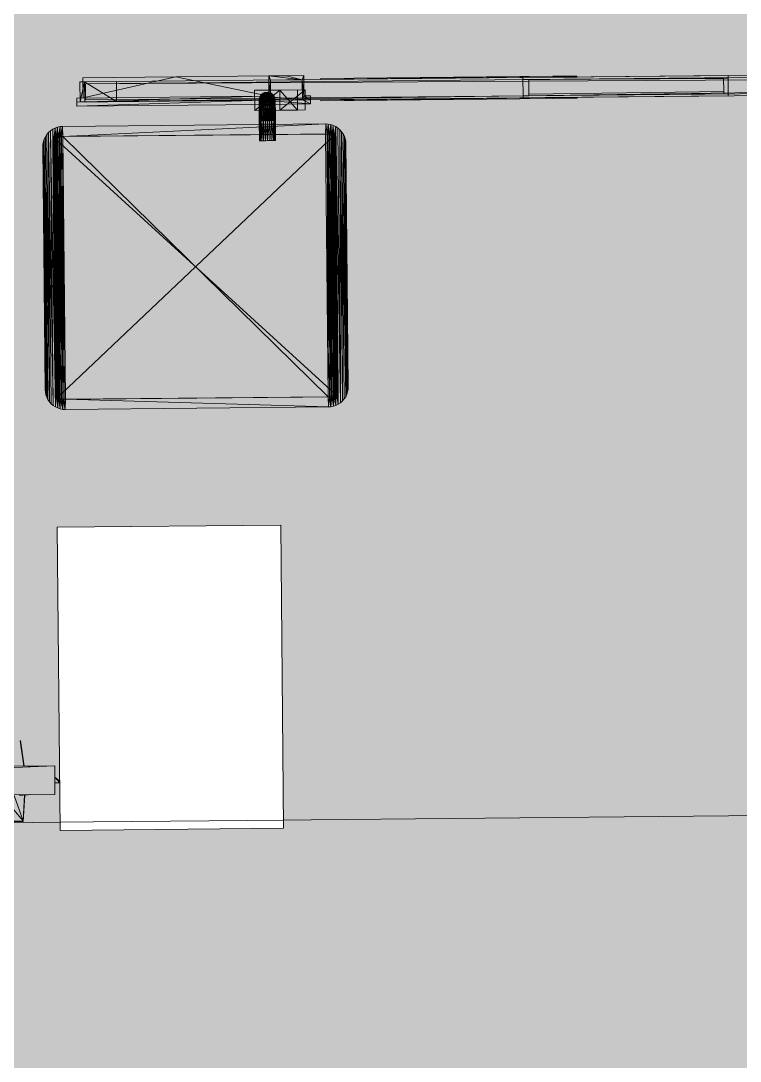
# Model space of a CAD drawing. Header units: millimetres. Extents: x -284281 to 1648660, y -821378 to -151356.
# Drawn here: x 386213 to 387068, y -272172 to -270937 of the extents above; entities that cross this region are included whole.
import ezdxf

# ---------------------------------------------------------------- set-up
doc = ezdxf.new("R2010")
doc.units = ezdxf.units.MM
doc.header["$MEASUREMENT"] = 0
doc.set_wipeout_variables(frame=1)
doc.linetypes.add('Wipeout_Contour', pattern=[1000, 0, -1000])
doc.layers.add('Divers - Dessin général', color=7, linetype='Continuous')
doc.layers.add('Structure - Murs extérieurs', color=7, linetype='Continuous')

# ---------------------------------------------------------------- blocks, each defined once
blk = doc.blocks.new('Dalle_31_2', base_point=(360548, -295062.6))
at = {"linetype": 'Continuous', "lineweight": 0, "true_color": 0x6f6f6f}
h = blk.add_hatch(color=8, dxfattribs=at)
h.paths.add_polyline_path([(360548, -295062.6), (487920.3, -293826.9), (487920.3, -270902.7), (487462.6, -270902.7), (472885.8, -271040.8), (472885.8, -271062.3, 0.001346), (472885.8, -271073), (472896.7, -273095.2, -0.414214), (470907.5, -275106), (462184.1, -275106, -0.005189), (462131, -275116.1), (454147.5, -275196.2), (438770.5, -275253.2, -0.386553), (436572.6, -273475.4, -0.025189), (436562.2, -273329.3), (436569.5, -267730.3, -0.098562), (436800.2, -266943.7), (436817.2, -266951.5, -0.258849), (438655, -265605.8), (438652.7, -265587.3), (439337.1, -265587.3), (439337.1, -265687.3), (439337.1, -270687.3), (469237.1, -270687.3), (469237.1, -265687.3), (470907.5, -265687.3), (472605.1, -265687.3), (472605.1, -163737.6), (371862.6, -163737.6), (371862.6, -271040.6), (371883, -271040.6), (371883.2, -272000.5), (371882.7, -272000.5, -0.409427), (367883.2, -275935), (360548, -275935)])
h.paths.add_polyline_path([(377135.1, -260640), (373845.1, -260640), (373845.1, -248365), (373845.1, -243090), (373845.1, -242190), (377135.1, -242190)], flags=0)
h.paths.add_polyline_path([(380203, -193810.6), (380203, -171995.6), (431505.8, -171995.6), (464309.6, -171995.6), (464309.6, -262265.6), (464309.6, -262365.6), (438593.7, -262350.6), (437925.6, -262350.6), (436549.6, -262350.6), (436549.6, -189810.6), (412055.1, -189810.6), (412055.1, -201780.6), (412055.1, -204495.6), (415454.1, -204495.6), (415454.1, -208495.6), (415454.1, -218295.6), (405655.1, -218295.6), (405655.1, -222495.6), (415474.6, -222495.6), (415474.6, -260810.6), (380203, -260810.6), (380203, -230015.6)], flags=0)
h.paths.add_polyline_path([(381436.6, -269433.9, -0.090319), (381558.3, -268727.6, -0.201449), (382612.2, -267592.7, -0.104211), (383417.5, -267415.1), (384017.5, -267409.4, -0.104045), (384824.9, -267571.2, -0.238255), (385983.8, -268953.3, -0.055189), (386036.4, -269390.3), (386038.4, -269611.4), (386050.6, -270890.3), (385792.1, -271892.8, -0.267949), (384069.6, -272909.1), (383469.6, -272914.8, -0.193717), (382078.8, -272370.2, -0.070569), (381728.2, -271931.3, -0.131652), (381450.8, -270933.8)], flags=0)
h.paths.add_polyline_path([(392016.5, -273452.1), (392030, -267377.8, -0.380557), (394016.5, -265609.8), (394094.2, -265609.8), (394094.2, -270609.8), (409094.2, -270609.8), (409094.2, -265609.8), (414055.7, -265609.8, -0.414214), (415555.7, -267109.8), (415555.7, -273660.7, -0.345502), (413836.8, -275433.4), (394027.3, -275599, -0.415791), (392016.5, -273599)], flags=0)
h.paths.add_polyline_path([(424209.6, -271504.1, -0.134474), (423930.5, -270484.9), (423930.5, -268984.9, -0.414214), (425930.5, -266984.9), (426530.5, -266984.9, -0.414214), (428530.5, -268984.9), (428530.5, -270484.9, -0.12882), (428273.5, -271465.6, -0.270936), (426530.5, -272484.9), (425930.5, -272484.9, -0.26498)], flags=0)
blk = doc.blocks.new('Mur_326_2', base_point=(386522, -271535.6))
at = {"color": 254, "linetype": 'Wipeout_Contour', "lineweight": 0, "ltscale": 1889457.60511676}
blk.add_wipeout([(386522, -271535.6), (386256.7, -271538.1), (386260.1, -271898.1), (386525.4, -271895.6)], dxfattribs=at).dxf.layer = 'Structure - Murs extérieurs'
at = {"layer": 'Structure - Murs extérieurs', "color": 7, "linetype": 'Continuous', "lineweight": 5, "flags": 128}
for points in [[(386522, -271535.6), (386256.7, -271538.1)], [(386525.4, -271895.6), (386522, -271535.6)], [(386256.7, -271538.1), (386260.1, -271898.1)], [(386260.1, -271898.1), (386525.4, -271895.6)]]:
    blk.add_lwpolyline(points, dxfattribs=at)
blk = doc.blocks.new('model17')
at = {"color": 7, "linetype": 'Continuous', "lineweight": 20}
for p, q in [((1358.3, 270.7), (1428.5, 269.4)), ((1428.5, 269.4), (1358.4, 270.7)), ((1358.4, 270.7), (1428.5, 269.3)), ((1358.4, 270.7), (1428.5, 269.4)), ((1428.5, 269.3), (1358.4, 270.6)), ((1358.4, 270.6), (1428.5, 269.2)), ((1428.5, 269.2), (1358.5, 270.5)), ((1358.5, 270.5), (1428.5, 269.1)), ((1358.5, 270.4), (1428.5, 269.1)), ((1358.5, 270.3), (1428.3, 268.7)), ((1358.5, 270.3), (1428.4, 268.9)), ((1358.5, 270.3), (1428.5, 269.1)), ((1358.5, 270.1), (1428.3, 268.7)), ((1428.3, 268.7), (1417, 255)), ((1428.3, 268.7), (1418, 238.6)), ((1428.4, 268.9), (1428.3, 268.7)), ((1428.3, 268.7), (1430.2, 238)), ((1428.5, 269.1), (1428.4, 268.9)), ((1428.4, 268.9), (1430.2, 238)), ((1428.4, 268.9), (1430.3, 238.1)), ((1428.4, 268.9), (1430.4, 238.1)), ((1428.5, 269.4), (1428.5, 269.4)), ((1428.5, 269.4), (1428.5, 269.3)), ((1428.5, 269.3), (1430.4, 238.1)), ((1428.5, 269.3), (1430.5, 238.1)), ((1428.5, 269.3), (1428.5, 269.2)), ((1428.5, 269.2), (1430.4, 238.1)), ((1428.5, 269.2), (1430.4, 238.1)), ((1428.5, 269.2), (1428.5, 269.1)), ((1428.5, 269.1), (1430.4, 238.1)), ((1466.5, 203.7), (322.3, 237.7)), ((1466.5, 237.7), (322.3, 237.7)), ((1426.3, 238.2), (1424.1, 238.3)), ((1426.3, 238.2), (1426.1, 237.7)), ((1426.3, 237.7), (1426.3, 238.2)), ((1428.5, 238.1), (1426.3, 238.2)), ((1428.5, 238.1), (1428.3, 237.7)), ((1428.4, 237.7), (1428.5, 238.1)), ((1428.6, 237.7), (1428.5, 238.1)), ((1430.6, 238), (1428.5, 238.1)), ((1430.3, 238.1), (1430.2, 238)), ((1430.3, 238), (1430.2, 238)), ((1430.4, 238.1), (1430.3, 238.1)), ((1430.4, 238.1), (1430.4, 238.1)), ((1430.5, 238.1), (1430.4, 238.1)), ((1432.8, 237.9), (1430.6, 238)), ((1430.6, 237.7), (1430.6, 238)), ((1432.8, 237.9), (1432.7, 237.7)), ((1432.8, 237.7), (1432.8, 237.9)), ((1432.9, 237.7), (1432.8, 237.9)), ((1435, 237.8), (1432.8, 237.9)), ((1435, 237.7), (1435, 237.8)), ((1437.1, 237.7), (1435, 237.8)), ((1437.2, 237.7), (1437.1, 237.7)), ((1437.1, 237.7), (1437.1, 237.7)), ((1437.3, 237.7), (1437.2, 237.7)), ((1437.2, 237.7), (1437.2, 237.7)), ((1437.4, 237.7), (1437.3, 237.7)), ((1466.5, 203.7), (1466.5, 237.7)), ((1466.5, 224.1), (1472.3, 224.1)), ((1466.5, 217.3), (1472.3, 224.1)), ((1472.3, 222.2), (1472.3, 224.1)), ((1466.5, 217.3), (1472.3, 222.2)), ((322.3, 203.7), (1466.5, 203.7)), ((1429.8, 203.7), (1425.8, 173.8)), ((1425.8, 173.8), (1429.9, 203.7)), ((1429.9, 203.7), (1425.9, 173.5)), ((1425.9, 173.5), (1430, 203.7)), ((1426, 173.3), (1430.1, 203.7)), ((1430.1, 203.7), (1426, 173.2)), ((1430.1, 203.7), (1426, 173.1)), ((1430.1, 203.7), (1426, 173.1)), ((1430, 203.7), (1426, 173.3)), ((1434.5, 203.7), (1436.2, 203.7)), ((1436.7, 203.7), (1436.2, 203.7)), ((1436.2, 203.7), (1436.9, 203.7)), ((1436.2, 203.7), (1436.5, 203.7)), ((1436.9, 203.7), (1436.5, 203.7)), ((1436.5, 203.7), (1437, 203.7)), ((1436.5, 203.7), (1436.7, 203.7)), ((1437, 203.7), (1436.7, 203.7)), ((1436.7, 203.7), (1437.1, 203.7)), ((1436.7, 203.7), (1436.8, 203.7)), ((1437.1, 203.7), (1436.8, 203.7)), ((1436.8, 203.7), (1436.9, 203.7)), ((1437.1, 203.7), (1436.9, 203.7)), ((1436.9, 203.7), (1437.1, 203.7)), ((1436.9, 203.7), (1437, 203.7)), ((1437.1, 203.7), (1437, 203.7)), ((1437, 203.7), (1437.1, 203.7)), ((1437, 203.7), (1437, 203.7)), ((1437, 203.7), (1437, 203.7)), ((1437, 203.7), (1437.1, 203.7)), ((1437.1, 203.7), (1437.1, 203.7)), ((1437.1, 203.7), (1437.1, 203.7)), ((1437.1, 203.7), (1437.1, 203.7)), ((1437.1, 203.7), (1437.1, 203.7)), ((1437.1, 203.7), (1437.1, 203.7)), ((1437.1, 203.7), (1437.1, 203.7))]:
    blk.add_line(p, q, dxfattribs=at)
blk = doc.blocks.new('Forme_193_2')
at = {"color": 7, "linetype": 'Continuous', "lineweight": 20, "flags": 128}
for points in [[(386587.4, -271071.3), (386251.4, -271074.4)], [(386587.4, -271071.3), (386251.4, -271074.4)], [(386251.4, -271074.4), (386254.4, -271386.4)], [(386251.4, -271074.4), (386254.4, -271386.4)], [(386587.4, -271071.3), (386254.4, -271386.4)], [(386587.4, -271071.3), (386590.3, -271383.2)], [(386590.3, -271383.2), (386587.4, -271071.3)], [(386254.4, -271386.4), (386590.3, -271383.2)], [(386254.4, -271386.4), (386590.3, -271383.2)]]:
    blk.add_lwpolyline(points, dxfattribs=at)
blk = doc.blocks.new('Forme_194_2')
at = {"color": 7, "linetype": 'Continuous', "lineweight": 20, "flags": 128}
for points in [[(386587.4, -271071.3), (386251.4, -271074.4)], [(386590.3, -271383.2), (386251.4, -271074.4)], [(386254.4, -271386.4), (386251.4, -271074.4)], [(386587.4, -271071.3), (386590.3, -271383.2)], [(386590.3, -271383.2), (386254.4, -271386.4)]]:
    blk.add_lwpolyline(points, dxfattribs=at)
blk = doc.blocks.new('Forme_195_2')
at = {"color": 7, "linetype": 'Continuous', "lineweight": 20, "flags": 128}
blk.add_lwpolyline([(386541.8, -271018.9), (386520.9, -271019.1)], dxfattribs=at)
blk = doc.blocks.new('Forme_196_2')
at = {"color": 212, "linetype": 'Continuous', "lineweight": 5, "true_color": 0xcb00cc, "flags": 128}
blk.add_lwpolyline([(386251.5, -271086.4), (386253.1, -271249.6), (386254.3, -271374.4), (386254.3, -271375.3), (386254.4, -271376), (386254.5, -271376.9), (386254.7, -271377.5), (386255, -271378.4), (386255.2, -271379), (386255.6, -271379.8), (386255.9, -271380.4), (386256.4, -271381.2), (386256.8, -271381.7), (386257.4, -271382.4), (386257.8, -271382.9), (386258.4, -271383.3), (386259, -271383.9), (386259.6, -271384.3), (386260.3, -271384.8), (386261, -271385.1), (386261.8, -271385.4), (386262.4, -271385.7), (386263.3, -271385.9), (386263.9, -271386.1), (386264.8, -271386.2), (386265.5, -271386.3), (386266.4, -271386.3), (386401.6, -271385), (386578.4, -271383.4), (386579, -271383.3), (386579.9, -271383.3), (386580.6, -271383.1), (386581.5, -271382.9), (386582.1, -271382.7), (386582.9, -271382.4), (386583.5, -271382.1), (386584.3, -271381.7), (386584.9, -271381.3), (386585.6, -271380.8), (386586.1, -271380.4), (386586.8, -271379.8), (386587.4, -271379.1), (386587.8, -271378.6), (386588.3, -271377.8), (386588.7, -271377.3), (386589.1, -271376.5), (386589.4, -271375.9), (386589.6, -271375), (386589.9, -271374.4), (386590, -271373.5), (386590.1, -271372.8), (386590.2, -271371.9), (386590.2, -271371.2), (386588.7, -271208.1), (386587.5, -271083.3), (386587.4, -271082.4), (386587.4, -271081.7), (386587.2, -271080.8), (386587.1, -271080.2), (386586.8, -271079.3), (386586.6, -271078.7), (386586.2, -271077.9), (386585.8, -271077.3), (386585.3, -271076.5), (386585, -271076), (386584.4, -271075.3), (386583.9, -271074.8), (386583.4, -271074.4), (386582.7, -271073.8), (386582.1, -271073.4), (386581.4, -271072.9), (386580.8, -271072.6), (386580, -271072.2), (386579.3, -271072), (386578.5, -271071.8), (386577.8, -271071.6), (386577, -271071.5), (386576.3, -271071.4), (386575.4, -271071.4), (386440.2, -271072.7), (386263.4, -271074.3), (386262.7, -271074.4), (386261.8, -271074.5), (386261.2, -271074.6), (386260.3, -271074.8), (386259.7, -271075), (386258.8, -271075.3), (386258.2, -271075.6), (386257.4, -271076), (386256.9, -271076.4), (386256.1, -271076.9), (386255.6, -271077.3), (386255, -271077.9), (386254.4, -271078.6), (386253.9, -271079.1), (386253.4, -271079.9), (386253.1, -271080.4), (386252.7, -271081.2), (386252.4, -271081.8), (386252.1, -271082.7), (386251.9, -271083.3), (386251.7, -271084.2), (386251.6, -271084.9), (386251.6, -271085.8)], close=True, dxfattribs=at)
at = {"color": 7, "linetype": 'Continuous', "lineweight": 20, "flags": 128}
blk.add_lwpolyline([(386586.6, -271078.7), (386587.1, -271080.2), (386587.4, -271081.7), (386587.5, -271083.3), (386590.1, -271372.8), (386589.9, -271374.4), (386589.4, -271375.9), (386588.7, -271377.3), (386587.8, -271378.6), (386586.8, -271379.8), (386585.6, -271380.8), (386584.3, -271381.7), (386582.9, -271382.4), (386581.5, -271382.9), (386579.9, -271383.3), (386578.4, -271383.4), (386266.4, -271386.3), (386264.8, -271386.2), (386263.3, -271385.9), (386261.8, -271385.4), (386260.3, -271384.8), (386259, -271383.9), (386257.8, -271382.9), (386256.8, -271381.7), (386255.9, -271380.4), (386255.2, -271379), (386254.7, -271377.5), (386254.4, -271376), (386254.3, -271374.4), (386251.6, -271084.9), (386251.9, -271083.3), (386252.4, -271081.8), (386253.1, -271080.4), (386253.9, -271079.1), (386255, -271077.9), (386256.1, -271076.9), (386257.4, -271076), (386258.8, -271075.3), (386260.3, -271074.8), (386261.8, -271074.5), (386263.4, -271074.3), (386575.4, -271071.4), (386577, -271071.5), (386578.5, -271071.8), (386580, -271072.2), (386581.4, -271072.9), (386582.7, -271073.8), (386583.9, -271074.8), (386585, -271076), (386585.8, -271077.3)], close=True, dxfattribs=at)
for points in [[(386255.9, -271380.4), (386253.1, -271080.4)], [(386255.2, -271379), (386253.1, -271080.4)], [(386256.8, -271381.7), (386253.9, -271079.1)], [(386255.9, -271380.4), (386253.9, -271079.1)], [(386257.8, -271382.9), (386255, -271077.9)], [(386256.8, -271381.7), (386255, -271077.9)], [(386259, -271383.9), (386256.1, -271076.9)], [(386257.8, -271382.9), (386256.1, -271076.9)], [(386260.3, -271384.8), (386257.4, -271076)], [(386259, -271383.9), (386257.4, -271076)], [(386261.8, -271385.4), (386258.8, -271075.3)], [(386260.3, -271384.8), (386258.8, -271075.3)], [(386263.3, -271385.9), (386260.3, -271074.8)], [(386261.8, -271385.4), (386260.3, -271074.8)], [(386264.8, -271386.2), (386261.8, -271074.5)], [(386263.3, -271385.9), (386261.8, -271074.5)], [(386578.4, -271383.4), (386263.4, -271074.3)], [(386266.4, -271386.3), (386263.4, -271074.3)], [(386264.8, -271386.2), (386263.4, -271074.3)], [(386578.4, -271383.4), (386575.4, -271071.4)], [(386579.9, -271383.3), (386577, -271071.5)], [(386578.4, -271383.4), (386577, -271071.5)], [(386581.5, -271382.9), (386578.5, -271071.8)], [(386579.9, -271383.3), (386578.5, -271071.8)], [(386582.9, -271382.4), (386580, -271072.2)], [(386581.5, -271382.9), (386580, -271072.2)], [(386584.3, -271381.7), (386581.4, -271072.9)], [(386582.9, -271382.4), (386581.4, -271072.9)], [(386585.6, -271380.8), (386582.7, -271073.8)], [(386584.3, -271381.7), (386582.7, -271073.8)], [(386586.8, -271379.8), (386583.9, -271074.8)], [(386585.6, -271380.8), (386583.9, -271074.8)], [(386587.8, -271378.6), (386585, -271076)], [(386586.8, -271379.8), (386585, -271076)], [(386588.7, -271377.3), (386585.8, -271077.3)], [(386587.8, -271378.6), (386585.8, -271077.3)], [(386589.4, -271375.9), (386586.6, -271078.7)], [(386588.7, -271377.3), (386586.6, -271078.7)], [(386589.9, -271374.4), (386587.1, -271080.2)], [(386589.4, -271375.9), (386587.1, -271080.2)], [(386254.3, -271374.4), (386251.5, -271086.4), (386251.6, -271084.9)], [(386254.4, -271376), (386251.6, -271084.9)], [(386254.7, -271377.5), (386251.9, -271083.3)], [(386254.4, -271376), (386251.9, -271083.3)], [(386255.2, -271379), (386252.4, -271081.8)], [(386254.7, -271377.5), (386252.4, -271081.8)], [(386590.1, -271372.8), (386587.4, -271081.7)], [(386589.9, -271374.4), (386587.4, -271081.7)], [(386587.5, -271083.3), (386590.2, -271371.2), (386590.1, -271372.8)]]:
    blk.add_lwpolyline(points, dxfattribs=at)
blk = doc.blocks.new('Forme_197_2')
at = {"color": 7, "linetype": 'Continuous', "lineweight": 20, "flags": 128}
for points in [[(386599.3, -271080), (386599.5, -271082.8), (386602.2, -271371.5), (386602.1, -271374.3), (386601.5, -271377.4), (386600.5, -271380.3), (386599.2, -271383.2), (386597.4, -271385.8), (386595.4, -271388.2), (386593, -271390.3), (386590.4, -271392.1), (386587.6, -271393.5), (386584.7, -271394.5), (386581.6, -271395.2), (386578.8, -271395.4), (386266.1, -271398.3), (386263.3, -271398.2), (386260.2, -271397.6), (386257.3, -271396.6), (386254.4, -271395.2), (386251.8, -271393.5), (386249.4, -271391.5), (386247.3, -271389.1), (386245.6, -271386.5), (386244.1, -271383.7), (386243.1, -271380.8), (386242.5, -271377.7), (386242.3, -271374.9), (386239.5, -271086.2), (386239.7, -271083.4), (386240.3, -271080.3), (386241.2, -271077.3), (386242.6, -271074.5), (386244.3, -271071.9), (386246.4, -271069.5), (386248.7, -271067.4), (386251.3, -271065.6), (386254.1, -271064.2), (386257.1, -271063.2), (386260.2, -271062.5), (386262.9, -271062.3), (386575.7, -271059.4), (386578.4, -271059.5), (386581.5, -271060.1), (386584.5, -271061.1), (386587.3, -271062.5), (386590, -271064.2), (386592.3, -271066.2), (386594.4, -271068.6), (386596.2, -271071.2), (386597.6, -271074), (386598.7, -271076.9), (386599.3, -271080), (386602.2, -271371.5)], [(386254.4, -271395.2), (386248.7, -271067.4)], [(386251.8, -271393.5), (386248.7, -271067.4)], [(386251.3, -271065.6), (386251.5, -271086.4), (386254.3, -271374.4), (386254.4, -271376), (386254.7, -271377.5), (386255.2, -271379), (386255.9, -271380.4), (386256.8, -271381.7), (386257.8, -271382.9), (386259, -271383.9), (386260.3, -271384.8), (386261.8, -271385.4), (386263.3, -271385.9), (386264.8, -271386.2), (386266.4, -271386.3), (386578.4, -271383.4), (386579.9, -271383.3), (386581.5, -271382.9), (386582.9, -271382.4), (386584.3, -271381.7), (386585.6, -271380.8), (386586.8, -271379.8), (386587.8, -271378.6), (386588.7, -271377.3), (386589.4, -271375.9), (386589.9, -271374.4), (386590.1, -271372.8)], [(386251.6, -271084.9), (386251.3, -271065.6)], [(386251.6, -271084.9), (386254.1, -271064.2)], [(386251.9, -271083.3), (386254.1, -271064.2)], [(386252.4, -271081.8), (386254.1, -271064.2)], [(386253.1, -271080.4), (386254.1, -271064.2)], [(386253.9, -271079.1), (386254.1, -271064.2)], [(386255, -271077.9), (386254.1, -271064.2)], [(386255, -271077.9), (386257.1, -271063.2)], [(386256.1, -271076.9), (386257.1, -271063.2)], [(386257.4, -271076), (386257.1, -271063.2)], [(386257.4, -271076), (386260.2, -271062.5)], [(386258.8, -271075.3), (386260.2, -271062.5)], [(386260.3, -271074.8), (386260.2, -271062.5)], [(386260.3, -271074.8), (386262.9, -271062.3)], [(386261.8, -271074.5), (386262.9, -271062.3)], [(386263.4, -271074.3), (386262.9, -271062.3)], [(386263.4, -271074.3), (386575.7, -271059.4)], [(386575.4, -271071.4), (386575.7, -271059.4)], [(386577, -271071.5), (386575.7, -271059.4)], [(386577, -271071.5), (386578.4, -271059.5)], [(386578.5, -271071.8), (386578.4, -271059.5)], [(386580, -271072.2), (386578.4, -271059.5)], [(386580, -271072.2), (386581.5, -271060.1)], [(386581.4, -271072.9), (386581.5, -271060.1)], [(386582.7, -271073.8), (386581.5, -271060.1)], [(386582.7, -271073.8), (386584.5, -271061.1)], [(386583.9, -271074.8), (386584.5, -271061.1)], [(386585, -271076), (386584.5, -271061.1)], [(386585, -271076), (386587.3, -271062.5)], [(386585.8, -271077.3), (386587.3, -271062.5)], [(386587.1, -271080.2), (386586.6, -271078.7), (386587.3, -271062.5)], [(386590.4, -271392.1), (386590.2, -271371.2), (386587.5, -271083.3), (386587.4, -271081.7), (386587.1, -271080.2), (386587.3, -271062.5)], [(386593, -271390.3), (386587.3, -271062.5)], [(386587.5, -271083.3), (386587.3, -271062.5)], [(386587.4, -271081.7), (386587.3, -271062.5)], [(386593, -271390.3), (386590, -271064.2)], [(386595.4, -271388.2), (386592.3, -271066.2)], [(386593, -271390.3), (386592.3, -271066.2)], [(386242.5, -271377.7), (386240.3, -271080.3)], [(386243.1, -271380.8), (386240.3, -271080.3)], [(386244.1, -271383.7), (386241.2, -271077.3)], [(386243.1, -271380.8), (386241.2, -271077.3)], [(386247.3, -271389.1), (386242.6, -271074.5)], [(386245.6, -271386.5), (386242.6, -271074.5)], [(386244.1, -271383.7), (386242.6, -271074.5)], [(386247.3, -271389.1), (386244.3, -271071.9)], [(386251.8, -271393.5), (386246.4, -271069.5)], [(386249.4, -271391.5), (386246.4, -271069.5)], [(386247.3, -271389.1), (386246.4, -271069.5)], [(386586.6, -271078.7), (386585.8, -271077.3), (386585, -271076), (386583.9, -271074.8), (386582.7, -271073.8), (386581.4, -271072.9), (386580, -271072.2), (386578.5, -271071.8), (386577, -271071.5), (386575.4, -271071.4), (386263.4, -271074.3), (386261.8, -271074.5), (386260.3, -271074.8), (386258.8, -271075.3), (386257.4, -271076), (386256.1, -271076.9), (386255, -271077.9), (386253.9, -271079.1), (386253.1, -271080.4), (386252.4, -271081.8), (386251.9, -271083.3), (386251.6, -271084.9), (386251.5, -271086.4)], [(386599.2, -271383.2), (386594.4, -271068.6)], [(386597.4, -271385.8), (386594.4, -271068.6)], [(386595.4, -271388.2), (386594.4, -271068.6)], [(386599.2, -271383.2), (386596.2, -271071.2)], [(386600.5, -271380.3), (386597.6, -271074)], [(386599.2, -271383.2), (386597.6, -271074)], [(386601.5, -271377.4), (386598.7, -271076.9)], [(386600.5, -271380.3), (386598.7, -271076.9)], [(386602.1, -271374.3), (386599.3, -271080)], [(386601.5, -271377.4), (386599.3, -271080)], [(386242.3, -271374.9), (386239.7, -271083.4)], [(386242.5, -271377.7), (386239.7, -271083.4)], [(386254.3, -271374.4), (386254.4, -271395.2)], [(386257.3, -271396.6), (386254.4, -271376)], [(386254.4, -271376), (386254.4, -271395.2)], [(386590.4, -271392.1), (386588.7, -271377.3)], [(386590.4, -271392.1), (386589.4, -271375.9)], [(386590.4, -271392.1), (386589.9, -271374.4)], [(386590.4, -271392.1), (386590.1, -271372.8), (386590.2, -271371.2)], [(386257.3, -271396.6), (386254.7, -271377.5)], [(386257.3, -271396.6), (386255.2, -271379)], [(386257.3, -271396.6), (386255.9, -271380.4)], [(386257.3, -271396.6), (386256.8, -271381.7)], [(386257.3, -271396.6), (386257.8, -271382.9)], [(386260.2, -271397.6), (386257.8, -271382.9)], [(386260.2, -271397.6), (386259, -271383.9)], [(386260.2, -271397.6), (386260.3, -271384.8)], [(386263.3, -271398.2), (386260.3, -271384.8)], [(386263.3, -271398.2), (386261.8, -271385.4)], [(386266.1, -271398.3), (386263.3, -271385.9)], [(386263.3, -271398.2), (386263.3, -271385.9)], [(386266.1, -271398.3), (386264.8, -271386.2)], [(386266.1, -271398.3), (386266.4, -271386.3)], [(386578.8, -271395.4), (386266.4, -271386.3)], [(386578.8, -271395.4), (386578.4, -271383.4)], [(386578.8, -271395.4), (386579.9, -271383.3)], [(386581.6, -271395.2), (386579.9, -271383.3)], [(386581.6, -271395.2), (386581.5, -271382.9)], [(386581.6, -271395.2), (386582.9, -271382.4)], [(386584.7, -271394.5), (386582.9, -271382.4)], [(386584.7, -271394.5), (386584.3, -271381.7)], [(386584.7, -271394.5), (386585.6, -271380.8)], [(386587.6, -271393.5), (386585.6, -271380.8)], [(386587.6, -271393.5), (386586.8, -271379.8)], [(386587.6, -271393.5), (386587.8, -271378.6)], [(386590.4, -271392.1), (386587.8, -271378.6)]]:
    blk.add_lwpolyline(points, dxfattribs=at)
blk = doc.blocks.new('Forme_198_2')
at = {"color": 7, "linetype": 'Continuous', "lineweight": 20, "flags": 128}
for points in [[(386287.2, -271004.5), (386397.5, -271003.5), (386507.8, -271002.4)], [(386287.2, -271004.5), (386287.4, -271028.5)], [(386508, -271026.4), (386397.5, -271003.5), (386287.4, -271028.5)], [(386507.8, -271002.4), (386528.6, -271002.2), (386549.4, -271002)], [(386507.8, -271002.4), (386547.5, -271006.8)], [(386509.7, -271007.2), (386507.8, -271002.4)], [(386507.8, -271002.4), (386508, -271026.4)], [(386528.6, -271002.2), (386547.5, -271006.8)], [(386547.5, -271006.8), (386549.4, -271002)], [(386549.6, -271026), (386549.4, -271002)], [(386508, -271026.4), (386509.7, -271007.2)], [(386509.7, -271007.2), (386547.5, -271006.8)], [(386509.7, -271007.2), (386509.9, -271031.2)], [(386547.5, -271006.8), (386549.6, -271026)], [(386547.8, -271030.8), (386547.5, -271006.8)], [(386500.4, -271026.5), (386279.8, -271028.6)], [(386279.8, -271028.6), (386279.9, -271033.4), (386279.9, -271038.2)], [(386279.9, -271033.4), (386500.4, -271026.5)], [(386500.5, -271031.3), (386279.9, -271033.4)], [(386279.9, -271038.2), (386500.5, -271031.3)], [(386508, -271026.4), (386500.4, -271026.5)], [(386500.4, -271026.5), (386509.9, -271031.2)], [(386500.4, -271026.5), (386500.5, -271031.3), (386500.5, -271036.1)], [(386500.5, -271031.3), (386509.9, -271031.2), (386547.8, -271030.8), (386557.2, -271030.7)], [(386500.5, -271031.3), (386557.2, -271035.5)], [(386508, -271026.4), (386509.9, -271031.2)], [(386509.9, -271027.1), (386547.8, -271030.8)], [(386547.8, -271030.8), (386549.6, -271026)], [(386547.8, -271030.8), (386557.2, -271035.5)], [(386557.2, -271025.9), (386549.6, -271026)], [(386549.6, -271026), (386557.2, -271030.7)], [(386557.2, -271035.5), (386557.2, -271030.7), (386557.2, -271025.9)], [(386279.9, -271038.2), (386500.5, -271036.1)], [(386500.5, -271036.1), (386557.2, -271035.5)]]:
    blk.add_lwpolyline(points, dxfattribs=at)
blk = doc.blocks.new('Forme_199_2')
at = {"color": 7, "linetype": 'Continuous', "lineweight": 20, "flags": 128}
for points in [[(386569.6, -271005.4), (386845.3, -271002.8)], [(386569.6, -271006.6), (386845.3, -271002.8)], [(386569.6, -271006.6), (386845.3, -271004)], [(386569.6, -271005.4), (386569.6, -271006.6)], [(386845.3, -271002.8), (386873.7, -271002.5)], [(386845.3, -271002.8), (386873.7, -271003.7)], [(386845.3, -271002.8), (386845.3, -271004)], [(386845.3, -271004), (386873.7, -271003.7)], [(386873.7, -271003.7), (386873.7, -271002.5)]]:
    blk.add_lwpolyline(points, dxfattribs=at)
blk = doc.blocks.new('Forme_200_2')
at = {"color": 7, "linetype": 'Continuous', "lineweight": 20, "flags": 128}
for points in [[(386283.8, -271033.3), (386283.6, -271009.3)], [(386283.6, -271009.3), (386289.1, -271009.3)], [(386283.8, -271033.3), (386289.1, -271009.3)], [(386289.1, -271009.3), (386326.9, -271008.9)], [(386289.1, -271009.3), (386327.2, -271032.9)], [(386289.3, -271033.3), (386289.1, -271009.3)], [(386326.9, -271008.9), (386327.2, -271032.9)], [(386283.8, -271033.3), (386289.3, -271033.3)], [(386327.2, -271032.9), (386289.3, -271033.3)]]:
    blk.add_lwpolyline(points, dxfattribs=at)
blk = doc.blocks.new('Forme_201_2')
at = {"color": 7, "linetype": 'Continuous', "lineweight": 20, "flags": 128}
for points in [[(391360.1, -270963.6), (386816.5, -271006.7)], [(386816.6, -271008.7), (391360.3, -270982.8)], [(391360.3, -270982.8), (386816.7, -271025.9)], [(386816.5, -271006.7), (386290.1, -271011.7)], [(386841.5, -271006.5), (387048, -271004.5)], [(386290.1, -271011.7), (386816.6, -271008.7)], [(386290.1, -271011.7), (386290.3, -271030.9)], [(386816.7, -271025.9), (386290.3, -271030.9)], [(386816.7, -271024), (387048.2, -271021)], [(386816.7, -271025.9), (387048.2, -271023.7)], [(386816.7, -271025.9), (387016.5, -271024)]]:
    blk.add_lwpolyline(points, dxfattribs=at)
at = {"color": 212, "linetype": 'Continuous', "lineweight": 5, "true_color": 0xcb00cc, "flags": 128}
for points in [[(387048, -271004.5), (386841.5, -271006.5), (386816.5, -271006.7)], [(386816.5, -271006.7), (386816.6, -271008.7), (386816.7, -271025.9)], [(387048.2, -271023.7), (387048.2, -271021), (387048, -271004.5)], [(386816.7, -271025.9), (387016.5, -271024), (387048.2, -271023.7)]]:
    blk.add_lwpolyline(points, dxfattribs=at)
blk = doc.blocks.new('Forme_202_2')
at = {"color": 7, "linetype": 'Continuous', "lineweight": 20, "flags": 128}
for points in [[(386809.6, -271004.4), (391359.2, -270961.3)], [(386809.8, -271025.9), (391359.2, -270961.3)], [(386809.8, -271028.4), (391359.4, -270985.3)], [(386289.1, -271009.3), (386809.6, -271004.4)], [(387053.2, -271002), (386809.6, -271004.4)], [(386809.6, -271004.4), (387019.7, -271002.4)], [(386809.6, -271006.6), (387053.3, -271005.5)], [(386289.1, -271009.3), (386289.3, -271033.3)], [(386289.3, -271033.3), (386809.8, -271025.9)], [(386289.3, -271033.3), (386809.8, -271028.4)], [(387053.5, -271026), (386835.9, -271028.1)]]:
    blk.add_lwpolyline(points, dxfattribs=at)
at = {"color": 212, "linetype": 'Continuous', "lineweight": 5, "true_color": 0xcb00cc, "flags": 128}
for points in [[(387053.2, -271002), (387019.7, -271002.4), (386809.6, -271004.4)], [(386809.6, -271004.4), (386809.8, -271025.9), (386809.8, -271028.4)], [(387053.5, -271026), (387053.3, -271005.5), (387053.2, -271002)], [(386809.8, -271028.4), (386835.9, -271028.1), (387053.5, -271026)]]:
    blk.add_lwpolyline(points, dxfattribs=at)
blk = doc.blocks.new('Forme_203_2')
at = {"color": 7, "linetype": 'Continuous', "lineweight": 20, "flags": 128}
for points in [[(386569.8, -271030.6), (386845.5, -271028)], [(386569.8, -271031.8), (386845.5, -271028)], [(386569.8, -271031.8), (386845.5, -271029.2)], [(386569.8, -271030.6), (386569.8, -271031.8)], [(386845.5, -271028), (386873.9, -271027.7)], [(386845.5, -271028), (386873.9, -271028.9)], [(386845.5, -271028), (386845.5, -271029.2)], [(386845.5, -271029.2), (386873.9, -271028.9)], [(386873.9, -271028.9), (386873.9, -271027.7)]]:
    blk.add_lwpolyline(points, dxfattribs=at)
blk = doc.blocks.new('Forme_204_2')
at = {"color": 7, "linetype": 'Continuous', "lineweight": 20, "flags": 128}
blk.add_lwpolyline([(386506.2, -271052.1), (386506.2, -271055.2)], dxfattribs=at)
blk = doc.blocks.new('Forme_205_2')
at = {"color": 7, "linetype": 'Continuous', "lineweight": 20, "flags": 128}
blk.add_lwpolyline([(386515.6, -271031), (386515.2, -271028.5), (386514.2, -271026.2), (386512.6, -271024.3), (386510.6, -271022.8), (386508.3, -271021.9), (386505.8, -271021.6), (386503.3, -271022), (386501, -271023), (386499, -271024.6), (386497.6, -271026.6), (386496.6, -271029), (386496.4, -271031.3), (386496.4, -271031.4), (386496.8, -271033.9), (386497.8, -271036.2), (386499.3, -271038.2), (386501.4, -271039.7), (386503.7, -271040.6), (386506.2, -271040.8), (386508.7, -271040.4), (386510.9, -271039.4), (386512.9, -271037.9), (386514.4, -271035.8), (386515.3, -271033.5)], close=True, dxfattribs=at)
for points in [[(386496.4, -271031.5), (386496.6, -271029.2), (386497.6, -271026.9), (386499, -271024.8), (386501, -271023.3), (386503.3, -271022.3), (386505.8, -271021.9), (386508.3, -271022.2), (386510.6, -271023.1), (386512.6, -271024.5), (386514.2, -271026.5), (386515.2, -271028.8), (386515.6, -271031.1)], [(386496.4, -271031.8), (386496.6, -271029.8), (386497.6, -271027.6), (386499, -271025.6), (386501, -271024.1), (386503.3, -271023.1), (386505.8, -271022.8), (386508.3, -271023), (386510.6, -271023.9), (386512.6, -271025.3), (386514.2, -271027.2), (386515.2, -271029.4), (386515.5, -271031.5)], [(386499.1, -271026.9), (386497.6, -271027.6), (386496.6, -271029.2), (386496.4, -271031.3)], [(386499.1, -271028.7), (386497.6, -271028.8), (386496.6, -271029.8), (386496.4, -271031.5)], [(386496.4, -271031.9), (386496.7, -271031), (386497.6, -271030.5), (386499.1, -271030.9), (386501.1, -271032.5), (386503.4, -271035), (386505.9, -271038.4), (386507.3, -271040.7)], [(386515.6, -271031.2), (386515.3, -271033.7), (386514.4, -271036), (386512.9, -271038), (386511, -271039.6), (386508.7, -271040.6), (386506.2, -271041), (386503.7, -271040.7), (386501.4, -271039.8), (386499.3, -271038.3), (386497.8, -271036.4), (386496.8, -271034.1), (386496.4, -271031.6)], [(386496.4, -271031.3), (386496.4, -271031.5)], [(386496.5, -271032.3), (386496.7, -271031), (386497.6, -271028.8), (386499.1, -271026.9), (386501, -271025.5), (386503.3, -271024.5), (386505.8, -271024.2), (386508.3, -271024.4), (386510.6, -271025.3), (386512.6, -271026.6), (386514.2, -271028.4), (386515.2, -271030.6), (386515.5, -271032.1)], [(386499, -271025.6), (386497.6, -271026.9), (386496.6, -271029)], [(386496.6, -271033), (386496.7, -271032.5), (386497.6, -271030.5), (386499.1, -271028.7), (386501, -271027.3), (386503.3, -271026.5), (386505.8, -271026.1), (386508.3, -271026.3), (386510.6, -271027.1), (386512.6, -271028.4), (386514.2, -271030.1), (386515.2, -271032.1), (386515.4, -271032.9)], [(386496.6, -271029), (386496.6, -271029.2), (386496.6, -271029.8), (386496.7, -271031), (386496.7, -271032.5), (386496.7, -271033.4)], [(386496.8, -271034.1), (386497.6, -271032.5), (386499.1, -271030.9), (386501.1, -271029.7), (386503.3, -271028.9), (386505.8, -271028.6), (386508.3, -271028.8), (386510.7, -271029.5), (386512.7, -271030.7), (386514.2, -271032.2), (386515.2, -271033.9)], [(386499, -271024.8), (386497.6, -271026.6)], [(386497.6, -271026.6), (386497.6, -271026.9), (386497.6, -271027.6), (386497.6, -271028.8), (386497.6, -271030.5), (386497.6, -271032.5), (386497.6, -271035), (386497.6, -271035.9)], [(386499, -271025.6), (386501, -271023.3), (386503.3, -271022)], [(386499, -271024.8), (386501, -271023)], [(386499, -271024.6), (386499, -271024.8), (386499, -271025.6), (386499.1, -271026.9), (386499.1, -271028.7), (386499.1, -271030.9), (386499.1, -271033.6), (386499.1, -271036.6), (386499.2, -271038)], [(386499.1, -271026.9), (386501, -271024.1), (386503.3, -271022.3), (386505.8, -271021.6)], [(386499.1, -271028.7), (386501, -271025.5), (386503.3, -271023.1), (386505.8, -271021.9)], [(386499.1, -271030.9), (386501, -271027.3), (386503.3, -271024.5), (386505.8, -271022.8)], [(386501, -271023), (386501, -271023.3), (386501, -271024.1), (386501, -271025.5), (386501, -271027.3), (386501.1, -271029.7), (386501.1, -271032.5), (386501.1, -271035.6), (386501.1, -271039.1), (386501.1, -271039.5)], [(386501.1, -271029.7), (386503.3, -271026.5), (386505.8, -271024.2)], [(386501.1, -271032.5), (386503.3, -271028.9), (386505.8, -271026.1)], [(386503.3, -271022), (386503.3, -271022.3), (386503.3, -271023.1), (386503.3, -271024.5), (386503.3, -271026.5), (386503.3, -271028.9), (386503.4, -271031.7), (386503.4, -271035), (386503.4, -271038.6), (386503.5, -271040.5)], [(386503.4, -271031.7), (386505.8, -271028.6)], [(386505.8, -271021.6), (386508.3, -271021.9), (386508.3, -271022.2), (386508.3, -271023), (386508.3, -271024.4), (386508.3, -271026.3), (386508.3, -271028.8), (386508.3, -271031.6), (386508.4, -271034.9), (386508.4, -271038.6), (386508.4, -271040.5)], [(386505.8, -271021.6), (386508.3, -271022.2), (386510.6, -271023.9), (386512.6, -271026.6)], [(386505.8, -271021.6), (386505.8, -271021.9), (386505.8, -271022.8), (386505.8, -271024.2), (386505.8, -271026.1), (386505.8, -271028.6), (386505.8, -271031.5), (386505.9, -271034.8), (386505.9, -271038.4), (386505.9, -271040.8)], [(386505.8, -271021.9), (386508.3, -271023), (386510.6, -271025.3), (386512.6, -271028.4)], [(386505.8, -271022.8), (386508.3, -271024.4), (386510.6, -271027.1), (386512.7, -271030.7)], [(386505.8, -271024.2), (386508.3, -271026.3), (386510.7, -271029.5), (386512.7, -271033.3)], [(386505.8, -271026.1), (386508.3, -271028.8), (386510.7, -271032.3), (386512.7, -271036.4)], [(386505.8, -271028.6), (386508.3, -271031.6), (386510.7, -271035.5), (386512.2, -271038.5)], [(386508.3, -271021.9), (386510.6, -271023.1), (386512.6, -271025.3)], [(386510.7, -271039.5), (386510.7, -271039), (386510.7, -271035.5), (386510.7, -271032.3), (386510.7, -271029.5), (386510.6, -271027.1), (386510.6, -271025.3), (386510.6, -271023.9), (386510.6, -271023.1), (386510.6, -271022.8)], [(386510.6, -271022.8), (386512.6, -271024.5)], [(386512.7, -271038), (386512.7, -271036.4), (386512.7, -271033.3), (386512.7, -271030.7), (386512.6, -271028.4), (386512.6, -271026.6), (386512.6, -271025.3), (386512.6, -271024.5), (386512.6, -271024.3)], [(386514.2, -271026.2), (386512.6, -271024.5)], [(386515.2, -271028.5), (386514.2, -271026.5), (386512.6, -271025.3)], [(386515.6, -271031), (386515.2, -271028.8), (386514.2, -271027.2), (386512.6, -271026.6)], [(386515.6, -271031.1), (386515.2, -271029.4), (386514.2, -271028.4), (386512.6, -271028.4)], [(386515.5, -271031.6), (386515.2, -271030.6), (386514.2, -271030.1), (386512.7, -271030.7)], [(386514.3, -271036), (386514.3, -271034.7), (386514.2, -271032.2), (386514.2, -271030.1), (386514.2, -271028.4), (386514.2, -271027.2), (386514.2, -271026.5), (386514.2, -271026.2)], [(386515.2, -271033.7), (386515.2, -271032.1), (386515.2, -271030.6), (386515.2, -271029.4), (386515.2, -271028.8), (386515.2, -271028.5)], [(386515.3, -271033.5), (386515.6, -271031.2)], [(386516, -271079.1), (386515.8, -271055.1), (386515.8, -271052), (386515.7, -271048.9), (386515.7, -271045.9), (386515.7, -271043.1), (386515.7, -271040.5), (386515.6, -271038.1), (386515.6, -271036), (386515.6, -271034.2), (386515.6, -271032.9), (386515.6, -271031.8), (386515.6, -271031.2), (386515.6, -271031)], [(386496.8, -271079.3), (386496.6, -271055.3), (386496.6, -271052.2), (386496.5, -271049.1), (386496.5, -271046.2), (386496.5, -271043.4), (386496.5, -271040.8), (386496.4, -271038.4), (386496.4, -271036.4), (386496.4, -271034.6), (386496.4, -271033.3), (386496.4, -271032.3), (386496.4, -271031.6), (386496.4, -271031.4)], [(386496.4, -271031.6), (386496.8, -271033.9)], [(386515.6, -271031.8), (386515.3, -271034.3), (386514.4, -271036.5), (386512.9, -271038.5), (386511, -271040), (386508.7, -271041), (386506.2, -271041.3), (386503.7, -271041.1), (386501.4, -271040.2), (386499.3, -271038.8), (386497.8, -271036.9), (386496.8, -271034.7), (386496.4, -271032.3)], [(386496.4, -271032.3), (386496.8, -271034.1), (386497.8, -271036.2)], [(386515.6, -271032.9), (386515.3, -271035.2), (386514.4, -271037.3), (386512.9, -271039.2), (386511, -271040.7), (386508.7, -271041.6), (386506.2, -271041.9), (386503.7, -271041.7), (386501.4, -271040.9), (386499.3, -271039.5), (386497.8, -271037.7), (386496.8, -271035.6), (386496.4, -271033.3)], [(386496.4, -271033.3), (386496.8, -271034.7), (386497.8, -271036.4), (386499.3, -271038.2)], [(386515.6, -271034.2), (386515.3, -271036.4), (386514.4, -271038.4), (386512.9, -271040.2), (386511, -271041.6), (386508.7, -271042.4), (386506.2, -271042.8), (386503.7, -271042.5), (386501.4, -271041.8), (386499.4, -271040.5), (386497.8, -271038.8), (386496.8, -271036.8), (386496.4, -271034.6)], [(386496.4, -271034.6), (386496.8, -271035.6), (386497.8, -271036.9), (386499.3, -271038.3)], [(386515.6, -271036), (386515.3, -271038), (386514.4, -271039.8), (386512.9, -271041.4), (386511, -271042.7), (386508.7, -271043.5), (386506.2, -271043.8), (386503.7, -271043.6), (386501.4, -271042.9), (386499.4, -271041.7), (386497.8, -271040.2), (386496.8, -271038.4), (386496.4, -271036.4)], [(386496.4, -271036.4), (386496.8, -271036.8), (386497.8, -271037.7), (386499.3, -271038.8)], [(386515.6, -271038.1), (386515.4, -271039.9), (386514.4, -271041.5), (386513, -271042.9), (386511, -271044.1), (386508.7, -271044.8), (386506.2, -271045.1), (386503.7, -271044.9), (386501.4, -271044.2), (386499.4, -271043.2), (386497.8, -271041.8), (386496.8, -271040.2), (386496.4, -271038.4)], [(386496.4, -271038.4), (386496.8, -271038.4), (386497.8, -271038.8), (386499.3, -271039.5)], [(386496.5, -271040.8), (386496.8, -271040.2), (386497.8, -271040.2), (386499.4, -271040.5)], [(386515.7, -271040.5), (386515.4, -271042), (386514.5, -271043.4), (386513, -271044.6), (386511, -271045.6), (386508.7, -271046.2), (386506.2, -271046.5), (386503.8, -271046.3), (386501.4, -271045.8), (386499.4, -271044.9), (386497.8, -271043.7), (386496.8, -271042.3), (386496.5, -271040.8)], [(386496.5, -271043.4), (386496.8, -271042.3), (386497.8, -271041.8), (386499.4, -271041.7)], [(386515.7, -271043.1), (386515.4, -271044.3), (386514.5, -271045.5), (386513, -271046.5), (386511, -271047.3), (386508.7, -271047.8), (386506.3, -271048), (386503.8, -271047.9), (386501.4, -271047.5), (386499.4, -271046.7), (386497.9, -271045.8), (386496.9, -271044.6), (386496.5, -271043.4)], [(386496.5, -271046.2), (386496.9, -271044.6), (386497.8, -271043.7), (386499.4, -271043.2)], [(386496.6, -271032.7), (386496.7, -271032.5), (386497.6, -271032.5), (386499.1, -271033.6), (386501.1, -271035.6), (386503.4, -271038.6), (386504.8, -271040.7)], [(386512.9, -271039.2), (386511, -271041.6), (386508.7, -271043.5), (386506.2, -271045.1), (386503.8, -271046.3), (386501.4, -271047.5), (386499.4, -271048.7), (386497.9, -271050.4), (386496.9, -271052.5), (386496.6, -271055.3)], [(386496.8, -271033.9), (386496.8, -271034.1), (386496.8, -271034.7), (386496.8, -271035.6), (386496.8, -271036.8), (386496.8, -271038.4), (386496.8, -271040.2), (386496.8, -271042.3), (386496.9, -271044.6), (386496.9, -271047.1), (386496.9, -271049.8), (386496.9, -271052.5), (386497, -271055.4), (386496.8, -271079.3)], [(386512.9, -271040.2), (386511, -271042.7), (386508.7, -271044.8), (386506.2, -271046.5), (386503.8, -271047.9), (386501.5, -271049.3), (386499.5, -271050.9), (386497.9, -271052.8), (386497, -271055.4)], [(386497.1, -271034.7), (386497.6, -271035), (386499.1, -271036.6), (386501.1, -271039.1), (386501.5, -271039.7)], [(386497.8, -271036.2), (386497.8, -271036.4), (386497.8, -271036.9), (386497.8, -271037.7), (386497.8, -271038.8), (386497.8, -271040.2), (386497.8, -271041.8), (386497.8, -271043.7), (386497.9, -271045.8), (386497.9, -271048), (386497.9, -271050.4), (386497.9, -271052.8), (386497.9, -271055.5), (386497.2, -271079.3)], [(386497.4, -271035.4), (386497.6, -271035), (386499.1, -271033.6), (386501.1, -271032.5), (386503.4, -271031.7), (386505.8, -271031.5), (386508.3, -271031.6), (386510.7, -271032.3), (386512.7, -271033.3), (386514.3, -271034.7), (386514.6, -271035.3)], [(386498.5, -271037.1), (386499.1, -271036.6), (386501.1, -271035.6), (386503.4, -271035), (386505.9, -271034.8), (386508.4, -271034.9), (386510.7, -271035.5), (386512.7, -271036.4), (386513.6, -271037)], [(386506.2, -271041.9), (386503.7, -271041.1), (386501.4, -271039.8), (386499.3, -271038.2)], [(386499.3, -271038.2), (386499.3, -271038.3), (386499.3, -271038.8), (386499.3, -271039.5), (386499.4, -271040.5), (386499.4, -271041.7), (386499.4, -271043.2), (386499.4, -271044.9), (386499.4, -271046.7), (386499.4, -271048.7), (386499.5, -271050.9), (386499.5, -271053.1), (386499.5, -271055.5), (386499.7, -271079.3)], [(386506.2, -271042.8), (386503.7, -271041.7), (386501.4, -271040.2), (386499.3, -271038.3)], [(386506.2, -271043.8), (386503.7, -271042.5), (386501.4, -271040.9), (386499.3, -271038.8)], [(386506.2, -271045.1), (386503.7, -271043.6), (386501.4, -271041.8), (386499.3, -271039.5)], [(386503.7, -271044.9), (386501.4, -271042.9), (386499.4, -271040.5)], [(386501.4, -271044.2), (386499.4, -271041.7)], [(386500.8, -271039.3), (386501.1, -271039.1), (386503.4, -271038.6), (386505.9, -271038.4), (386508.4, -271038.6), (386510.7, -271039), (386511.3, -271039.2)], [(386506.2, -271041.3), (386503.7, -271040.7), (386501.4, -271039.7)], [(386501.4, -271039.7), (386501.4, -271039.8), (386501.4, -271040.2), (386501.4, -271040.9), (386501.4, -271041.8), (386501.4, -271042.9), (386501.4, -271044.2), (386501.4, -271045.8), (386501.4, -271047.5), (386501.5, -271049.3), (386501.5, -271051.2), (386501.5, -271053.2), (386501.5, -271055.6), (386501.7, -271079.3)], [(386503.4, -271031.7), (386505.9, -271034.8), (386508.4, -271038.6), (386509.3, -271040.2)], [(386506.2, -271041), (386503.7, -271040.6)], [(386504.1, -271079.3), (386503.8, -271055.6), (386503.8, -271053.3), (386503.8, -271051.5), (386503.8, -271049.6), (386503.8, -271047.9), (386503.8, -271046.3), (386503.7, -271044.9), (386503.7, -271043.6), (386503.7, -271042.5), (386503.7, -271041.7), (386503.7, -271041.1), (386503.7, -271040.7), (386503.7, -271040.6)], [(386505.8, -271031.5), (386508.4, -271034.9), (386510.7, -271039), (386511, -271039.4)], [(386512.9, -271037.9), (386511, -271039.6), (386508.7, -271041), (386506.2, -271041.9)], [(386512.9, -271038), (386511, -271040), (386508.7, -271041.6), (386506.2, -271042.8)], [(386512.9, -271038.5), (386511, -271040.7), (386508.7, -271042.4), (386506.2, -271043.8)], [(386510.9, -271039.4), (386508.7, -271040.6), (386506.2, -271041.3)], [(386506.5, -271079.2), (386506.3, -271055.5), (386506.3, -271053.4), (386506.3, -271051.5), (386506.3, -271049.7), (386506.3, -271048), (386506.2, -271046.5), (386506.2, -271045.1), (386506.2, -271043.8), (386506.2, -271042.8), (386506.2, -271041.9), (386506.2, -271041.3), (386506.2, -271041), (386506.2, -271040.8), (386508.7, -271040.4)], [(386508.7, -271040.4), (386506.2, -271041)], [(386509, -271079.2), (386508.8, -271055.5), (386508.8, -271053.3), (386508.8, -271051.4), (386508.8, -271049.6), (386508.7, -271047.8), (386508.7, -271046.2), (386508.7, -271044.8), (386508.7, -271043.5), (386508.7, -271042.4), (386508.7, -271041.6), (386508.7, -271041), (386508.7, -271040.6), (386508.7, -271040.4), (386510.9, -271039.4)], [(386511.3, -271079.2), (386511.1, -271055.5), (386511.1, -271053.1), (386511.1, -271051.1), (386511, -271049.2), (386511, -271047.3), (386511, -271045.6), (386511, -271044.1), (386511, -271042.7), (386511, -271041.6), (386511, -271040.7), (386511, -271040), (386511, -271039.6), (386510.9, -271039.4)], [(386511, -271042.7), (386513, -271042.9), (386514.5, -271043.4), (386515.4, -271044.3), (386515.7, -271045.9)], [(386515.4, -271032.5), (386515.2, -271032.1), (386514.2, -271032.2), (386512.7, -271033.3)], [(386515, -271034.2), (386514.3, -271034.7), (386512.7, -271036.4)], [(386512.9, -271037.9), (386514.4, -271036), (386515.3, -271034.3), (386515.6, -271032.9)], [(386512.9, -271038), (386514.4, -271036.5), (386515.3, -271035.2), (386515.6, -271034.2)], [(386512.9, -271038.5), (386514.4, -271037.3), (386515.3, -271036.4), (386515.6, -271036)], [(386513.3, -271079.2), (386513.1, -271055.4), (386513.1, -271052.9), (386513, -271050.7), (386513, -271048.6), (386513, -271046.5), (386513, -271044.6), (386513, -271042.9), (386512.9, -271041.4), (386512.9, -271040.2), (386512.9, -271039.2), (386512.9, -271038.5), (386512.9, -271038), (386512.9, -271037.9)], [(386512.9, -271039.2), (386514.4, -271038.4), (386515.3, -271038), (386515.6, -271038.1)], [(386512.9, -271040.2), (386514.4, -271039.8), (386515.4, -271039.9), (386515.7, -271040.5)], [(386512.9, -271041.4), (386514.4, -271041.5), (386515.4, -271042), (386515.7, -271043.1)], [(386514.4, -271035.8), (386515.3, -271033.7), (386515.6, -271031.8)], [(386515.7, -271079.1), (386514.6, -271055.3), (386514.6, -271052.6), (386514.5, -271050.2), (386514.5, -271047.8), (386514.5, -271045.5), (386514.5, -271043.4), (386514.4, -271041.5), (386514.4, -271039.8), (386514.4, -271038.4), (386514.4, -271037.3), (386514.4, -271036.5), (386514.4, -271036), (386514.4, -271035.8)], [(386516, -271079.1), (386515.5, -271055.2), (386515.5, -271052.3), (386515.4, -271049.6), (386515.4, -271046.9), (386515.4, -271044.3), (386515.4, -271042), (386515.4, -271039.9), (386515.3, -271038), (386515.3, -271036.4), (386515.3, -271035.2), (386515.3, -271034.3), (386515.3, -271033.7), (386515.3, -271033.5)], [(386496.5, -271049.1), (386496.9, -271047.1), (386497.9, -271045.8), (386499.4, -271044.9), (386501.4, -271044.2)], [(386515.7, -271045.9), (386515.4, -271046.9), (386514.5, -271047.8), (386513, -271048.6), (386511, -271049.2), (386508.8, -271049.6), (386506.3, -271049.7), (386503.8, -271049.6), (386501.5, -271049.3), (386499.4, -271048.7), (386497.9, -271048), (386496.9, -271047.1), (386496.5, -271046.2)], [(386515.7, -271048.9), (386515.4, -271049.6), (386514.5, -271050.2), (386513, -271050.7), (386511.1, -271051.1), (386508.8, -271051.4), (386506.3, -271051.5), (386503.8, -271051.5), (386501.5, -271051.2), (386499.5, -271050.9), (386497.9, -271050.4), (386496.9, -271049.8), (386496.5, -271049.1)], [(386496.6, -271052.2), (386496.9, -271049.8), (386497.9, -271048), (386499.4, -271046.7), (386501.4, -271045.8), (386503.7, -271044.9)], [(386515.8, -271052), (386515.5, -271052.3), (386514.6, -271052.6), (386513.1, -271052.9), (386511.1, -271053.1), (386508.8, -271053.3), (386506.3, -271053.4), (386503.8, -271053.3), (386501.5, -271053.2), (386499.5, -271053.1), (386497.9, -271052.8), (386496.9, -271052.5), (386496.6, -271052.2)], [(386515.8, -271055.1), (386515.5, -271055.2), (386514.6, -271055.3), (386513.1, -271055.4), (386511.1, -271055.5), (386508.8, -271055.5), (386506.3, -271055.5), (386503.8, -271055.6), (386501.5, -271055.6), (386499.5, -271055.5), (386497.9, -271055.5), (386497, -271055.4), (386496.6, -271055.3)], [(386497, -271055.4), (386497.2, -271079.3)], [(386497.9, -271055.5), (386499.5, -271053.1), (386501.5, -271051.2), (386503.8, -271049.6), (386506.3, -271048), (386508.7, -271046.2), (386511, -271044.1)], [(386497.9, -271055.5), (386498.2, -271079.3)], [(386498.2, -271079.3), (386499.5, -271055.5)], [(386499.5, -271055.5), (386501.5, -271053.2), (386503.8, -271051.5), (386506.3, -271049.7), (386508.7, -271047.8), (386511, -271045.6)], [(386499.7, -271079.3), (386501.5, -271055.6)], [(386501.5, -271055.6), (386503.8, -271053.3), (386506.3, -271051.5), (386508.8, -271049.6), (386511, -271047.3), (386513, -271044.6)], [(386501.7, -271079.3), (386503.8, -271055.6)], [(386503.8, -271055.6), (386506.3, -271053.4), (386508.8, -271051.4), (386511, -271049.2), (386513, -271046.5)], [(386504.1, -271079.3), (386506.3, -271055.5)], [(386506.3, -271055.5), (386508.8, -271053.3), (386511.1, -271051.1), (386513, -271048.6)], [(386506.5, -271079.2), (386508.8, -271055.5)], [(386508.8, -271055.5), (386511.1, -271053.1), (386513, -271050.7)], [(386509, -271079.2), (386511.1, -271055.5)], [(386511, -271044.1), (386513, -271044.6), (386514.5, -271045.5), (386515.4, -271046.9), (386515.7, -271048.9)], [(386511.1, -271055.5), (386513.1, -271052.9)], [(386511.3, -271079.2), (386513.1, -271055.4)], [(386513, -271046.5), (386514.5, -271047.8), (386515.4, -271049.6), (386515.8, -271052)], [(386513, -271048.6), (386514.5, -271050.2), (386515.5, -271052.3), (386515.8, -271055.1)], [(386513, -271050.7), (386514.6, -271052.6), (386515.5, -271055.2)], [(386513.1, -271052.9), (386514.6, -271055.3)], [(386513.1, -271055.4), (386514.8, -271079.1)], [(386514.8, -271079.1), (386514.6, -271055.3)], [(386515.7, -271079.1), (386515.5, -271055.2)], [(386516, -271079.1), (386515.7, -271079.1), (386514.8, -271079.1), (386513.3, -271079.2), (386511.3, -271079.2), (386509, -271079.2), (386506.5, -271079.2), (386504.1, -271079.3), (386501.7, -271079.3), (386499.7, -271079.3), (386498.2, -271079.3), (386497.2, -271079.3), (386496.8, -271079.3)]]:
    blk.add_lwpolyline(points, dxfattribs=at)
blk = doc.blocks.new('Forme_206_2')
at = {"color": 7, "linetype": 'Continuous', "lineweight": 20, "flags": 128}
blk.add_lwpolyline([(386512.6, -271024.3), (386510.6, -271022.8), (386508.3, -271021.9), (386505.8, -271021.6), (386503.3, -271022), (386501, -271023), (386499, -271024.6), (386497.6, -271026.6), (386496.6, -271029), (386496.4, -271031.3), (386496.4, -271031.4), (386496.8, -271033.9), (386497.8, -271036.2), (386499.3, -271038.2), (386501.4, -271039.7), (386503.7, -271040.6), (386506.2, -271040.8), (386508.7, -271040.4), (386510.9, -271039.4), (386512.9, -271037.9), (386514.4, -271035.8), (386515.3, -271033.5), (386515.6, -271031), (386515.2, -271028.5), (386514.2, -271026.2)], close=True, dxfattribs=at)
for points in [[(386496.6, -271029), (386496.4, -271031.3)], [(386496.4, -271031.3), (386496.8, -271033.9)], [(386496.4, -271031.3), (386496.4, -271031.4)], [(386497.6, -271026.6), (386496.6, -271029)], [(386496.6, -271029), (386496.8, -271033.9)], [(386497.6, -271026.6), (386496.8, -271033.9)], [(386499, -271024.6), (386497.6, -271026.6)], [(386497.6, -271026.6), (386497.8, -271036.2)], [(386499, -271024.6), (386497.8, -271036.2)], [(386499, -271024.6), (386501, -271023)], [(386499, -271024.6), (386499.3, -271038.2)], [(386501, -271023), (386499.3, -271038.2)], [(386501, -271023), (386501.4, -271039.7)], [(386503.3, -271022), (386501.4, -271039.7)], [(386503.3, -271022), (386503.7, -271040.6)], [(386505.8, -271021.6), (386503.7, -271040.6)], [(386505.8, -271021.6), (386506.2, -271040.8)], [(386508.3, -271021.9), (386506.2, -271040.8)], [(386508.3, -271021.9), (386510.6, -271022.8)], [(386508.3, -271021.9), (386508.7, -271040.4)], [(386510.6, -271022.8), (386508.7, -271040.4)], [(386510.6, -271022.8), (386510.9, -271039.4)], [(386512.6, -271024.3), (386510.9, -271039.4)], [(386512.6, -271024.3), (386514.2, -271026.2)], [(386512.6, -271024.3), (386512.9, -271037.9)], [(386514.2, -271026.2), (386512.9, -271037.9)], [(386514.2, -271026.2), (386515.2, -271028.5)], [(386514.2, -271026.2), (386514.4, -271035.8)], [(386515.2, -271028.5), (386514.4, -271035.8)], [(386515.2, -271028.5), (386515.3, -271033.5)], [(386515.2, -271028.5), (386515.6, -271031)], [(386515.6, -271031), (386515.3, -271033.5)], [(386496.4, -271031.4), (386496.8, -271033.9)], [(386496.8, -271033.9), (386497.8, -271036.2)], [(386497.8, -271036.2), (386499.3, -271038.2)], [(386501.4, -271039.7), (386499.3, -271038.2)], [(386503.7, -271040.6), (386501.4, -271039.7)], [(386506.2, -271040.8), (386503.7, -271040.6)], [(386508.7, -271040.4), (386506.2, -271040.8)], [(386510.9, -271039.4), (386508.7, -271040.4)], [(386514.4, -271035.8), (386512.9, -271037.9)], [(386515.3, -271033.5), (386514.4, -271035.8)]]:
    blk.add_lwpolyline(points, dxfattribs=at)
blk = doc.blocks.new('Forme_207_2')
at = {"color": 7, "linetype": 'Continuous', "lineweight": 20, "flags": 128}
blk.add_lwpolyline([(386516, -271079.1), (386515.7, -271079.1), (386514.8, -271079.1), (386513.3, -271079.2), (386511.3, -271079.2), (386509, -271079.2), (386506.5, -271079.2), (386504.1, -271079.3), (386501.7, -271079.3), (386499.7, -271079.3), (386498.2, -271079.3), (386497.2, -271079.3), (386496.8, -271079.3)], dxfattribs=at)
blk = doc.blocks.new('Forme_208_2')
at = {"color": 7, "linetype": 'Continuous', "lineweight": 20, "flags": 128}
for points in [[(386520.9, -271019.1), (386490.9, -271019.4)], [(386491.1, -271043.4), (386520.9, -271019.1)], [(386541.8, -271018.9), (386520.9, -271019.1)], [(386520.9, -271019.1), (386542, -271042.9)], [(386521.1, -271043.1), (386520.9, -271019.1)], [(386542, -271042.9), (386541.8, -271018.9)], [(386491.1, -271043.4), (386490.9, -271019.4)], [(386521.1, -271043.1), (386491.1, -271043.4)], [(386542, -271042.9), (386521.1, -271043.1)]]:
    blk.add_lwpolyline(points, dxfattribs=at)
blk = doc.blocks.new('Forme_209_2')
at = {"color": 7, "linetype": 'Continuous', "lineweight": 20, "flags": 128}
for points in [[(386520.9, -271019.1), (386550.9, -271018.8)], [(386521.1, -271043.1), (386520.9, -271019.1)], [(386521.1, -271043.1), (386550.9, -271018.8)], [(386550.9, -271018.8), (386551.1, -271042.8)], [(386551.1, -271042.8), (386521.1, -271043.1)]]:
    blk.add_lwpolyline(points, dxfattribs=at)

msp = doc.modelspace()

# ---------------------------------------------------------------- block references
at = {"color": 9, "linetype": 'Continuous', "lineweight": 5}
msp.add_blockref('Dalle_31_2', (360547.96118, -295062.57111), dxfattribs=at)
at = {"linetype": 'Continuous', "lineweight": 0}
for name in ['Forme_202_2', 'Forme_201_2', 'Forme_198_2', 'Forme_199_2', 'Forme_200_2', 'Forme_208_2', 'Forme_209_2', 'Forme_195_2', 'Forme_205_2', 'Forme_206_2', 'Forme_203_2', 'Forme_204_2', 'Forme_197_2', 'Forme_193_2', 'Forme_194_2', 'Forme_196_2', 'Forme_207_2']:
    msp.add_blockref(name, (0, 0), dxfattribs=at)

# ---------------------------------------------------------------- next in the draw order: block references
at = {"layer": 'Structure - Murs extérieurs', "color": 7, "lineweight": 5}
msp.add_blockref('Mur_326_2', (386522.00541, -271535.59867), dxfattribs=at)

# ---------------------------------------------------------------- next in the draw order: linework, layer by layer
at = {"layer": 'Divers - Dessin général', "color": 14, "linetype": 'Continuous', "lineweight": 5, "true_color": 0x990000}
msp.add_lwpolyline([(472905.19537, -163437.63526), (472885.81291, -271067.6377), (371555.90712, -272027.63374), (371538.53709, -197317.63509), (371535.19488, -163437.63526)], close=True, dxfattribs=at)

# ---------------------------------------------------------------- next in the draw order: block references
at = {"color": 7, "linetype": 'Continuous', "lineweight": 20, "xscale": -1, "zscale": 1000, "rotation": 180.5428020089377}
msp.add_blockref('model17', (384785.2743, -271631.60702), dxfattribs=at)

doc.saveas('drawing.dxf')
